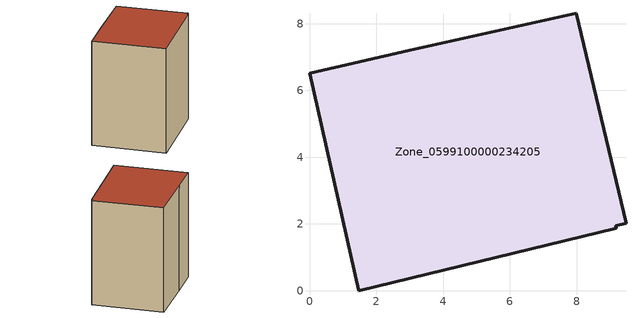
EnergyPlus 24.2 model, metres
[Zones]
Zone_0599100000234205
 floor ground (C_G): 9.18,1.95 9.2,1.88 1.48,0 0,6.52 3.01,7.21 7.99,8.31 9.48,2.02 z0
 wall outside (C_F): 9.2,1.88 9.18,1.95 9.48,2.02 7.99,8.31 3.01,7.21 0,6.52 1.48,0 9.2,1.88 z0:9.8
 roof outside (C_R): 9.48,2.02 7.99,8.31 3.01,7.21 0,6.52 1.48,0 9.2,1.88 9.18,1.95 z9.8
[BUILDING]
Pand.0599100000234205: North Axis=0; Terrain=City; Loads Convergence Tolerance Value=0.04; Temperature Convergence Tolerance Value=0.4; Solar Distribution=FullExterior; Maximum Number of Warmup Days=25; Minimum Number of Warmup Days=1
[Site:Location]
Rotterdam.The.Hague.AP_ZH_NLD Design_Conditions: Latitude=51.96; Longitude=4.45; Time Zone=1; Elevation=-4.5
[SITE:GROUNDTEMPERATURE:BUILDINGSURFACE]
18, 18, 18, 18, 18, 18, 18, 18, 18, 18, 18, 18
[MATERIAL] Thermal Absorptance=0.9; Solar Absorptance=0.7; Visible Absorptance=0.7
Name | Roughness | Thickness | Conductivity | Density | Specific Heat
G.TI.1946 | MediumSmooth | 0.15 | 1 | 540 | 1210
F.TI.1946 | Rough | 0.3 | 0.857143 | 1920 | 840
R.TI.1946 | MediumRough | 0.2 | 0.1 | 1500 | 1000
[CONSTRUCTION]
C_G: G.TI.1946
C_F: F.TI.1946
C_R: R.TI.1946
[ZONE]
Zone_0599100000234205: Type=1; Multiplier=1; Ceiling Height=Autocalculate; Volume=Autocalculate; Floor Area=autocalculate; Part of Total Floor Area=Yes
[ZONEINFILTRATION:DESIGNFLOWRATE]
Infil_Zone_0599100000234205: Zone or ZoneList or Space or SpaceList=Zone_0599100000234205; Schedule=AlwaysOn; Design Flow Rate Calculation Method=Flow/Area; Flow Rate per Floor Area=0.003; Constant Term Coefficient=1; Temperature Term Coefficient=0; Velocity Term Coefficient=0; Velocity Squared Term Coefficient=0
[HVACTEMPLATE:ZONE:IDEALLOADSAIRSYSTEM]
Zone_0599100000234205: Maximum Heating Supply Air Temperature=50; Minimum Cooling Supply Air Temperature=13; Maximum Heating Supply Air Humidity Ratio=0.0156; Minimum Cooling Supply Air Humidity Ratio=0.0077; Heating Limit=NoLimit; Cooling Limit=NoLimit; Dehumidification Control Type=ConstantSensibleHeatRatio; Cooling Sensible Heat Ratio=0.7; Dehumidification Setpoint=60; Humidification Control Type=None; Humidification Setpoint=30; Outdoor Air Method=None; Outdoor Air Flow Rate per Person=0.00944; Outdoor Air Flow Rate per Zone Floor Area=0; Outdoor Air Flow Rate per Zone=0; Demand Controlled Ventilation Type=None; Outdoor Air Economizer Type=NoEconomizer; Heat Recovery Type=None; Sensible Heat Recovery Effectiveness=0.7; Latent Heat Recovery Effectiveness=0.65
[ZONECONTROL:THERMOSTAT]
ThermostatControl_Zone_0599100000234205: Zone or ZoneList=Zone_0599100000234205; Control Type Schedule=DualSetpointControlType; Control 1=Thermostat_Zone_0599100000234205; Temperature Difference Between Cutout And Setpoint=0
[THERMOSTATSETPOINT:DUALSETPOINT]
Thermostat_Zone_0599100000234205: Heating Setpoint Temperature Schedule=HeatingSetpoint_Zone_0599100000234205; Cooling Setpoint Temperature Schedule=CoolingSetpoint_Zone_0599100000234205
[SCHEDULE:COMPACT]
HeatingSetpoint_Zone_0599100000234205: Through: 12/31, For: AllDays, Until: 24:00, 21
CoolingSetpoint_Zone_0599100000234205: Through: 12/31, For: AllDays, Until: 24:00, 24
DualSetpointControlType: Through: 12/31, For: AllDays, Until: 24:00, 4
AlwaysOn: Through: 12/31, For: AllDays, Until: 24:00, 1
